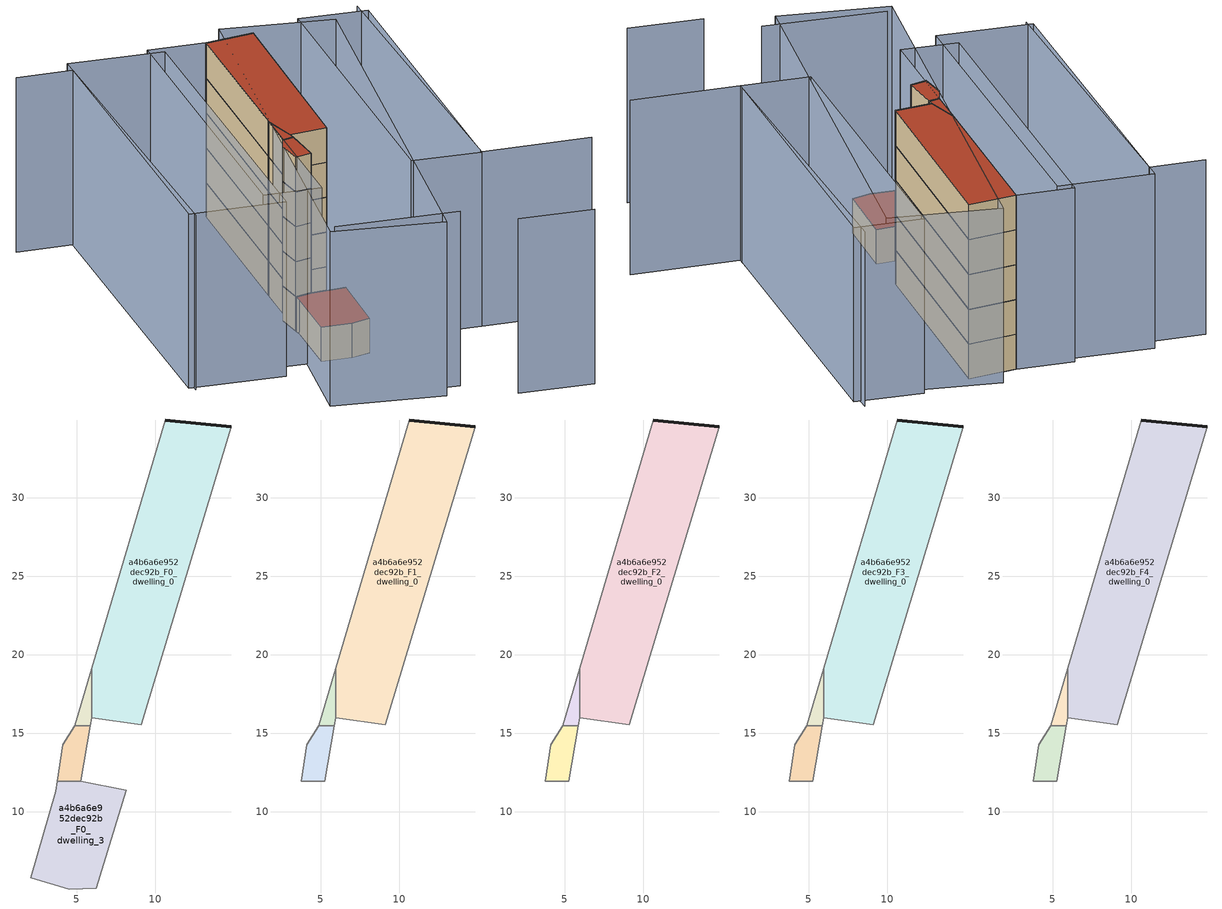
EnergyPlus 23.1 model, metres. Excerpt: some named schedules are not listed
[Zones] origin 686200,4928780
a4b6a6e952dec92b_F0_dwelling_0
 floor ground (EU_floor_Construction): 9.13,15.54 14.86,34.52 10.64,34.95 5.96,19.13 5.96,15.97 z0
 wall outside (EU_wall_Construction): 10.64,34.95 14.86,34.52 z0:3
 wall adiabatic (EU_wall_Construction): 14.86,34.52 9.13,15.54 5.96,15.97 / 5.96,19.13 10.64,34.95 z0:3
 wall to a4b6a6e952dec92b_F0_dwelling_1 (EU_wall_Construction): 5.96,15.97 5.96,19.13 z0:3
a4b6a6e952dec92b_F0_dwelling_1
 floor ground (EU_floor_Construction): 5.87,15.46 5.96,15.97 5.96,19.13 4.88,15.46 z0
 wall adiabatic (EU_wall_Construction): 4.88,15.46 5.96,19.13 / 5.96,15.97 5.87,15.46 z0:3
 wall to a4b6a6e952dec92b_F0_dwelling_2 (EU_wall_Construction): 5.87,15.46 4.88,15.46 z0:3
a4b6a6e952dec92b_F0_dwelling_2
 floor ground (EU_floor_Construction): 5.26,11.95 5.87,15.46 4.88,15.46 4.1,14.26 3.78,11.95 z0
 wall adiabatic (EU_wall_Construction): 3.78,11.95 4.1,14.26 4.88,15.46 / 5.87,15.46 5.26,11.95 z0:3
 wall to a4b6a6e952dec92b_F0_dwelling_3 (EU_wall_Construction): 5.26,11.95 3.78,11.95 z0:3
a4b6a6e952dec92b_F0_dwelling_3
 floor ground (EU_floor_Construction): 6.24,5.11 8.15,11.37 5.26,11.95 3.78,11.95 3.69,11.29 2.07,5.77 4.54,5.07 z0
 wall adiabatic (EU_wall_Construction): 5.26,11.95 8.15,11.37 6.24,5.11 4.54,5.07 2.07,5.77 3.69,11.29 3.78,11.95 z0:3
 roof outside (EU_roof_Construction): 8.15,11.37 6.24,5.11 4.54,5.07 2.07,5.77 3.69,11.29 3.78,11.95 5.26,11.95 z3
a4b6a6e952dec92b_F1_dwelling_0
 floor to a4b6a6e952dec92b_F0_dwelling_0 (EU_floor_Construction): 9.13,15.54 14.86,34.52 10.64,34.95 5.96,19.13 5.96,15.97 z3
 wall outside (EU_wall_Construction): 10.64,34.95 14.86,34.52 z3:6
 wall adiabatic (EU_wall_Construction): 14.86,34.52 9.13,15.54 5.96,15.97 / 5.96,19.13 10.64,34.95 z3:6
 wall to a4b6a6e952dec92b_F1_dwelling_1 (EU_wall_Construction): 5.96,15.97 5.96,19.13 z3:6
a4b6a6e952dec92b_F1_dwelling_1
 floor to a4b6a6e952dec92b_F0_dwelling_1 (EU_floor_Construction): 5.87,15.46 5.96,15.97 5.96,19.13 4.88,15.46 z3
 wall adiabatic (EU_wall_Construction): 4.88,15.46 5.96,19.13 / 5.96,15.97 5.87,15.46 z3:6
 wall to a4b6a6e952dec92b_F1_dwelling_2 (EU_wall_Construction): 5.87,15.46 4.88,15.46 z3:6
a4b6a6e952dec92b_F1_dwelling_2
 floor to a4b6a6e952dec92b_F0_dwelling_2 (EU_floor_Construction): 5.26,11.95 5.87,15.46 4.88,15.46 4.1,14.26 3.78,11.95 z3
 wall adiabatic (EU_wall_Construction): 5.87,15.46 5.26,11.95 3.78,11.95 4.1,14.26 4.88,15.46 z3:6
a4b6a6e952dec92b_F2_dwelling_0
 floor to a4b6a6e952dec92b_F1_dwelling_0 (EU_floor_Construction): 9.13,15.54 14.86,34.52 10.64,34.95 5.96,19.13 5.96,15.97 z6
 wall outside (EU_wall_Construction): 10.64,34.95 14.86,34.52 z6:9
 wall adiabatic (EU_wall_Construction): 14.86,34.52 9.13,15.54 5.96,15.97 / 5.96,19.13 10.64,34.95 z6:9
 wall to a4b6a6e952dec92b_F2_dwelling_1 (EU_wall_Construction): 5.96,15.97 5.96,19.13 z6:9
a4b6a6e952dec92b_F2_dwelling_1
 floor to a4b6a6e952dec92b_F1_dwelling_1 (EU_floor_Construction): 5.87,15.46 5.96,15.97 5.96,19.13 4.88,15.46 z6
 wall adiabatic (EU_wall_Construction): 4.88,15.46 5.96,19.13 / 5.96,15.97 5.87,15.46 z6:9
 wall to a4b6a6e952dec92b_F2_dwelling_2 (EU_wall_Construction): 5.87,15.46 4.88,15.46 z6:9
a4b6a6e952dec92b_F2_dwelling_2
 floor to a4b6a6e952dec92b_F1_dwelling_2 (EU_floor_Construction): 5.26,11.95 5.87,15.46 4.88,15.46 4.1,14.26 3.78,11.95 z6
 wall adiabatic (EU_wall_Construction): 5.87,15.46 5.26,11.95 3.78,11.95 4.1,14.26 4.88,15.46 z6:9
a4b6a6e952dec92b_F3_dwelling_0
 floor to a4b6a6e952dec92b_F2_dwelling_0 (EU_floor_Construction): 9.13,15.54 14.86,34.52 10.64,34.95 5.96,19.13 5.96,15.97 z9
 wall outside (EU_wall_Construction): 10.64,34.95 14.86,34.52 z9:12
 wall adiabatic (EU_wall_Construction): 14.86,34.52 9.13,15.54 5.96,15.97 / 5.96,19.13 10.64,34.95 z9:12
 wall to a4b6a6e952dec92b_F3_dwelling_1 (EU_wall_Construction): 5.96,15.97 5.96,19.13 z9:12
a4b6a6e952dec92b_F3_dwelling_1
 floor to a4b6a6e952dec92b_F2_dwelling_1 (EU_floor_Construction): 5.87,15.46 5.96,15.97 5.96,19.13 4.88,15.46 z9
 wall adiabatic (EU_wall_Construction): 4.88,15.46 5.96,19.13 / 5.96,15.97 5.87,15.46 z9:12
 wall to a4b6a6e952dec92b_F3_dwelling_2 (EU_wall_Construction): 5.87,15.46 4.88,15.46 z9:12
a4b6a6e952dec92b_F3_dwelling_2
 floor to a4b6a6e952dec92b_F2_dwelling_2 (EU_floor_Construction): 5.26,11.95 5.87,15.46 4.88,15.46 4.1,14.26 3.78,11.95 z9
 wall adiabatic (EU_wall_Construction): 5.87,15.46 5.26,11.95 3.78,11.95 4.1,14.26 4.88,15.46 z9:12
a4b6a6e952dec92b_F4_dwelling_0
 floor to a4b6a6e952dec92b_F3_dwelling_0 (EU_floor_Construction): 9.13,15.54 14.86,34.52 10.64,34.95 5.96,19.13 5.96,15.97 z12
 wall outside (EU_wall_Construction): 10.64,34.95 14.86,34.52 z12:15
 wall adiabatic (EU_wall_Construction): 14.86,34.52 9.13,15.54 5.96,15.97 / 5.96,19.13 10.64,34.95 z12:15
 wall to a4b6a6e952dec92b_F4_dwelling_1 (EU_wall_Construction): 5.96,15.97 5.96,19.13 z12:15
 roof outside (EU_roof_Construction): 14.86,34.52 9.13,15.54 5.96,15.97 5.96,19.13 10.64,34.95 z15
a4b6a6e952dec92b_F4_dwelling_1
 floor to a4b6a6e952dec92b_F3_dwelling_1 (EU_floor_Construction): 5.87,15.46 5.96,15.97 5.96,19.13 4.88,15.46 z12
 wall adiabatic (EU_wall_Construction): 4.88,15.46 5.96,19.13 / 5.96,15.97 5.87,15.46 z12:15
 wall to a4b6a6e952dec92b_F4_dwelling_2 (EU_wall_Construction): 5.87,15.46 4.88,15.46 z12:15
 roof outside (EU_roof_Construction): 5.96,19.13 5.96,15.97 5.87,15.46 4.88,15.46 z15
a4b6a6e952dec92b_F4_dwelling_2
 floor to a4b6a6e952dec92b_F3_dwelling_2 (EU_floor_Construction): 5.26,11.95 5.87,15.46 4.88,15.46 4.1,14.26 3.78,11.95 z12
 wall adiabatic (EU_wall_Construction): 5.87,15.46 5.26,11.95 3.78,11.95 4.1,14.26 4.88,15.46 z12:15
 roof outside (EU_roof_Construction): 5.87,15.46 5.26,11.95 3.78,11.95 4.1,14.26 4.88,15.46 z15
shading: 11.53,-8.08 17.61,-9.87 / -1.41,-1.3 8.54,-4.31 / 25.44,2.23 16.59,4.64 / 16.59,4.64 24.68,34.39 / -5.71,37.48 -1.18,36.24 / -1.18,36.24 -9.26,6.7 / 21.77,33.11 6.51,-5.42 / 6.51,-5.42 -2.27,-1.95 / -2.27,-1.95 13,36.58 / 13,36.58 21.77,33.11 / 24.97,33.22 16.57,4.61 / 16.57,4.61 10.96,6.25 / 10.96,6.25 19.36,34.87 / 19.36,34.87 24.97,33.22 / 10.64,34.95 2.06,5.74 / 2.06,5.74 -2.58,7.1 / -2.58,7.1 6,36.31 / 6,36.31 10.64,34.95 / -9.59,7.22 -0.8,37.54 / -0.8,37.54 6.96,35.29 / 6.96,35.29 -1.83,4.96 / -1.83,4.96 -9.59,7.22 z0:15
[Building]
EU S2 Campaign: North Axis=0; Terrain=City; Solar Distribution=FullExterior
[Site:Location]
Bologna: Latitude=44.5; Longitude=11.25; Time Zone=1; Elevation=37
[SizingPeriod:WeatherFileDays]
AnnualSizingPeriod: Begin Month=1; Begin Day of Month=1; End Month=12; End Day of Month=31; Day of Week for Start Day=Monday; Use Weather File Daylight Saving Period=No; Use Weather File Rain and Snow Indicators=No
[MATERIAL]
EU_InternalMass_Material: Roughness=MediumRough; Thickness=0.1; Conductivity=1; Density=1800; Specific Heat=900; Thermal Absorptance=0.9; Solar Absorptance=0.7; Visible Absorptance=0.7
[MATERIAL:NOMASS] Roughness=MediumRough; Thermal Absorptance=0.9; Solar Absorptance=0.7; Visible Absorptance=0.7
Name | Thermal Resistance
EU_wall_NoMass | 0.905828
EU_roof_NoMass | 0.37593
EU_floor_NoMass | 0.67114
[CONSTRUCTION]
EU_wall_Construction: EU_wall_NoMass
EU_roof_Construction: EU_roof_NoMass
EU_floor_Construction: EU_floor_NoMass
EU_InternalMass_Construction: EU_InternalMass_Material
[ZONE] Type=1; Multiplier=1; Ceiling Height=autocalculate; Floor Area=autocalculate; Part of Total Floor Area=Yes
Name | Volume
a4b6a6e952dec92b_F0_dwelling_0 | 239.267
a4b6a6e952dec92b_F1_dwelling_0; a4b6a6e952dec92b_F2_dwelling_0; a4b6a6e952dec92b_F3_dwelling_0; a4b6a6e952dec92b_F4_dwelling_0 | 239.265
a4b6a6e952dec92b_F0_dwelling_1 | 5.89233
a4b6a6e952dec92b_F1_dwelling_1; a4b6a6e952dec92b_F2_dwelling_1; a4b6a6e952dec92b_F3_dwelling_1; a4b6a6e952dec92b_F4_dwelling_1 | 5.8916
a4b6a6e952dec92b_F0_dwelling_2 | 15.1216
a4b6a6e952dec92b_F1_dwelling_2; a4b6a6e952dec92b_F2_dwelling_2; a4b6a6e952dec92b_F3_dwelling_2; a4b6a6e952dec92b_F4_dwelling_2 | 15.1208
a4b6a6e952dec92b_F0_dwelling_3 | 85.3879
[INTERNALMASS] Construction=EU_InternalMass_Construction
Name | Zone or ZoneList | Surface Area
a4b6a6e952dec92b_F0_dwelling_0_EU_InternalMass | a4b6a6e952dec92b_F0_dwelling_0 | 79.7544
a4b6a6e952dec92b_F0_dwelling_1_EU_InternalMass | a4b6a6e952dec92b_F0_dwelling_1 | 1.96384
a4b6a6e952dec92b_F0_dwelling_2_EU_InternalMass | a4b6a6e952dec92b_F0_dwelling_2 | 5.04051
a4b6a6e952dec92b_F0_dwelling_3_EU_InternalMass | a4b6a6e952dec92b_F0_dwelling_3 | 28.463
a4b6a6e952dec92b_F1_dwelling_0_EU_InternalMass | a4b6a6e952dec92b_F1_dwelling_0 | 38.4072
a4b6a6e952dec92b_F1_dwelling_1_EU_InternalMass | a4b6a6e952dec92b_F1_dwelling_1 | 38.4072
a4b6a6e952dec92b_F1_dwelling_2_EU_InternalMass | a4b6a6e952dec92b_F1_dwelling_2 | 38.4072
a4b6a6e952dec92b_F2_dwelling_0_EU_InternalMass | a4b6a6e952dec92b_F2_dwelling_0 | 38.4072
a4b6a6e952dec92b_F2_dwelling_1_EU_InternalMass | a4b6a6e952dec92b_F2_dwelling_1 | 38.4072
a4b6a6e952dec92b_F2_dwelling_2_EU_InternalMass | a4b6a6e952dec92b_F2_dwelling_2 | 38.4072
a4b6a6e952dec92b_F3_dwelling_0_EU_InternalMass | a4b6a6e952dec92b_F3_dwelling_0 | 38.4072
a4b6a6e952dec92b_F3_dwelling_1_EU_InternalMass | a4b6a6e952dec92b_F3_dwelling_1 | 38.4072
a4b6a6e952dec92b_F3_dwelling_2_EU_InternalMass | a4b6a6e952dec92b_F3_dwelling_2 | 38.4072
a4b6a6e952dec92b_F4_dwelling_0_EU_InternalMass | a4b6a6e952dec92b_F4_dwelling_0 | 38.4072
a4b6a6e952dec92b_F4_dwelling_1_EU_InternalMass | a4b6a6e952dec92b_F4_dwelling_1 | 38.4072
a4b6a6e952dec92b_F4_dwelling_2_EU_InternalMass | a4b6a6e952dec92b_F4_dwelling_2 | 38.4072
[OTHEREQUIPMENT] Fuel Type=Electricity; Design Level Calculation Method=Watts/Area; Power per Zone Floor Area=1; Fraction Latent=0; Fraction Radiant=0; Fraction Lost=0; Carbon Dioxide Generation Rate=0; EndUse Subcategory=EU_Step8_InternalGains
Name | Zone or ZoneList or Space or SpaceList | Schedule
EU_Step8_InternalGain_a4b6a6e952dec92b_F0_dwelling_0_f000 | a4b6a6e952dec92b_F0_dwelling_0 | EU_Step8_GainSchedule_a4b6a6e952dec92b_F0_dwelling_0_f000
EU_Step8_InternalGain_a4b6a6e952dec92b_F0_dwelling_1_f000 | a4b6a6e952dec92b_F0_dwelling_1 | EU_Step8_GainSchedule_a4b6a6e952dec92b_F0_dwelling_1_f000
EU_Step8_InternalGain_a4b6a6e952dec92b_F0_dwelling_2_f000 | a4b6a6e952dec92b_F0_dwelling_2 | EU_Step8_GainSchedule_a4b6a6e952dec92b_F0_dwelling_2_f000
EU_Step8_InternalGain_a4b6a6e952dec92b_F0_dwelling_3_f000 | a4b6a6e952dec92b_F0_dwelling_3 | EU_Step8_GainSchedule_a4b6a6e952dec92b_F0_dwelling_3_f000
EU_Step8_InternalGain_a4b6a6e952dec92b_F1_dwelling_0_f000 | a4b6a6e952dec92b_F1_dwelling_0 | EU_Step8_GainSchedule_a4b6a6e952dec92b_F1_dwelling_0_f000
EU_Step8_InternalGain_a4b6a6e952dec92b_F1_dwelling_1_f000 | a4b6a6e952dec92b_F1_dwelling_1 | EU_Step8_GainSchedule_a4b6a6e952dec92b_F1_dwelling_1_f000
EU_Step8_InternalGain_a4b6a6e952dec92b_F1_dwelling_2_f000 | a4b6a6e952dec92b_F1_dwelling_2 | EU_Step8_GainSchedule_a4b6a6e952dec92b_F1_dwelling_2_f000
EU_Step8_InternalGain_a4b6a6e952dec92b_F2_dwelling_0_f000 | a4b6a6e952dec92b_F2_dwelling_0 | EU_Step8_GainSchedule_a4b6a6e952dec92b_F2_dwelling_0_f000
EU_Step8_InternalGain_a4b6a6e952dec92b_F2_dwelling_1_f000 | a4b6a6e952dec92b_F2_dwelling_1 | EU_Step8_GainSchedule_a4b6a6e952dec92b_F2_dwelling_1_f000
EU_Step8_InternalGain_a4b6a6e952dec92b_F2_dwelling_2_f000 | a4b6a6e952dec92b_F2_dwelling_2 | EU_Step8_GainSchedule_a4b6a6e952dec92b_F2_dwelling_2_f000
EU_Step8_InternalGain_a4b6a6e952dec92b_F3_dwelling_0_f000 | a4b6a6e952dec92b_F3_dwelling_0 | EU_Step8_GainSchedule_a4b6a6e952dec92b_F3_dwelling_0_f000
EU_Step8_InternalGain_a4b6a6e952dec92b_F3_dwelling_1_f000 | a4b6a6e952dec92b_F3_dwelling_1 | EU_Step8_GainSchedule_a4b6a6e952dec92b_F3_dwelling_1_f000
EU_Step8_InternalGain_a4b6a6e952dec92b_F3_dwelling_2_f000 | a4b6a6e952dec92b_F3_dwelling_2 | EU_Step8_GainSchedule_a4b6a6e952dec92b_F3_dwelling_2_f000
EU_Step8_InternalGain_a4b6a6e952dec92b_F4_dwelling_0_f000 | a4b6a6e952dec92b_F4_dwelling_0 | EU_Step8_GainSchedule_a4b6a6e952dec92b_F4_dwelling_0_f000
EU_Step8_InternalGain_a4b6a6e952dec92b_F4_dwelling_1_f000 | a4b6a6e952dec92b_F4_dwelling_1 | EU_Step8_GainSchedule_a4b6a6e952dec92b_F4_dwelling_1_f000
EU_Step8_InternalGain_a4b6a6e952dec92b_F4_dwelling_2_f000 | a4b6a6e952dec92b_F4_dwelling_2 | EU_Step8_GainSchedule_a4b6a6e952dec92b_F4_dwelling_2_f000
[ZONEVENTILATION:DESIGNFLOWRATE] Schedule=EU_AlwaysOn; Design Flow Rate Calculation Method=AirChanges/Hour; Air Changes per Hour=0.73129; Ventilation Type=Natural; Fan Pressure Rise=0; Fan Total Efficiency=1; Constant Term Coefficient=1; Temperature Term Coefficient=0; Velocity Term Coefficient=0; Velocity Squared Term Coefficient=0; Minimum Indoor Temperature=-100; Maximum Indoor Temperature=100; Delta Temperature=-100; Minimum Outdoor Temperature=-100; Maximum Outdoor Temperature=100; Maximum Wind Speed=40
Name | Zone or ZoneList or Space or SpaceList
EU_ConstantAir_a4b6a6e952dec92b_F0_dwelling_0 | a4b6a6e952dec92b_F0_dwelling_0
EU_ConstantAir_a4b6a6e952dec92b_F0_dwelling_1 | a4b6a6e952dec92b_F0_dwelling_1
EU_ConstantAir_a4b6a6e952dec92b_F0_dwelling_2 | a4b6a6e952dec92b_F0_dwelling_2
EU_ConstantAir_a4b6a6e952dec92b_F0_dwelling_3 | a4b6a6e952dec92b_F0_dwelling_3
EU_ConstantAir_a4b6a6e952dec92b_F1_dwelling_0 | a4b6a6e952dec92b_F1_dwelling_0
EU_ConstantAir_a4b6a6e952dec92b_F1_dwelling_1 | a4b6a6e952dec92b_F1_dwelling_1
EU_ConstantAir_a4b6a6e952dec92b_F1_dwelling_2 | a4b6a6e952dec92b_F1_dwelling_2
EU_ConstantAir_a4b6a6e952dec92b_F2_dwelling_0 | a4b6a6e952dec92b_F2_dwelling_0
EU_ConstantAir_a4b6a6e952dec92b_F2_dwelling_1 | a4b6a6e952dec92b_F2_dwelling_1
EU_ConstantAir_a4b6a6e952dec92b_F2_dwelling_2 | a4b6a6e952dec92b_F2_dwelling_2
EU_ConstantAir_a4b6a6e952dec92b_F3_dwelling_0 | a4b6a6e952dec92b_F3_dwelling_0
EU_ConstantAir_a4b6a6e952dec92b_F3_dwelling_1 | a4b6a6e952dec92b_F3_dwelling_1
EU_ConstantAir_a4b6a6e952dec92b_F3_dwelling_2 | a4b6a6e952dec92b_F3_dwelling_2
EU_ConstantAir_a4b6a6e952dec92b_F4_dwelling_0 | a4b6a6e952dec92b_F4_dwelling_0
EU_ConstantAir_a4b6a6e952dec92b_F4_dwelling_1 | a4b6a6e952dec92b_F4_dwelling_1
EU_ConstantAir_a4b6a6e952dec92b_F4_dwelling_2 | a4b6a6e952dec92b_F4_dwelling_2
[HVACTEMPLATE:THERMOSTAT] Constant Heating Setpoint=20; Constant Cooling Setpoint=50
EU_HeatOnly_a4b6a6e952dec92b_F0_dwelling_0; EU_HeatOnly_a4b6a6e952dec92b_F0_dwelling_1; EU_HeatOnly_a4b6a6e952dec92b_F0_dwelling_2; EU_HeatOnly_a4b6a6e952dec92b_F0_dwelling_3; EU_HeatOnly_a4b6a6e952dec92b_F1_dwelling_0; EU_HeatOnly_a4b6a6e952dec92b_F1_dwelling_1; EU_HeatOnly_a4b6a6e952dec92b_F1_dwelling_2; EU_HeatOnly_a4b6a6e952dec92b_F2_dwelling_0; EU_HeatOnly_a4b6a6e952dec92b_F2_dwelling_1; EU_HeatOnly_a4b6a6e952dec92b_F2_dwelling_2; EU_HeatOnly_a4b6a6e952dec92b_F3_dwelling_0; EU_HeatOnly_a4b6a6e952dec92b_F3_dwelling_1; EU_HeatOnly_a4b6a6e952dec92b_F3_dwelling_2; EU_HeatOnly_a4b6a6e952dec92b_F4_dwelling_0; EU_HeatOnly_a4b6a6e952dec92b_F4_dwelling_1; EU_HeatOnly_a4b6a6e952dec92b_F4_dwelling_2
[HVACTEMPLATE:ZONE:IDEALLOADSAIRSYSTEM] System Availability Schedule=EU_AlwaysOn; Maximum Heating Supply Air Temperature=50; Minimum Cooling Supply Air Temperature=13; Maximum Heating Supply Air Humidity Ratio=0.0156; Minimum Cooling Supply Air Humidity Ratio=0.0077; Heating Limit=NoLimit; Cooling Limit=NoLimit; Heating Availability Schedule=EU_AlwaysOn; Cooling Availability Schedule=EU_CoolingOff; Dehumidification Control Type=ConstantSensibleHeatRatio; Cooling Sensible Heat Ratio=0.7; Dehumidification Setpoint=60; Humidification Control Type=None; Humidification Setpoint=30; Outdoor Air Method=None; Outdoor Air Flow Rate per Person=0.00944; Outdoor Air Flow Rate per Zone Floor Area=0; Outdoor Air Flow Rate per Zone=0; Demand Controlled Ventilation Type=None; Outdoor Air Economizer Type=NoEconomizer; Heat Recovery Type=None; Sensible Heat Recovery Effectiveness=0.7; Latent Heat Recovery Effectiveness=0.65
Name | Template Thermostat
a4b6a6e952dec92b_F0_dwelling_0 | EU_HeatOnly_a4b6a6e952dec92b_F0_dwelling_0
a4b6a6e952dec92b_F0_dwelling_1 | EU_HeatOnly_a4b6a6e952dec92b_F0_dwelling_1
a4b6a6e952dec92b_F0_dwelling_2 | EU_HeatOnly_a4b6a6e952dec92b_F0_dwelling_2
a4b6a6e952dec92b_F0_dwelling_3 | EU_HeatOnly_a4b6a6e952dec92b_F0_dwelling_3
a4b6a6e952dec92b_F1_dwelling_0 | EU_HeatOnly_a4b6a6e952dec92b_F1_dwelling_0
a4b6a6e952dec92b_F1_dwelling_1 | EU_HeatOnly_a4b6a6e952dec92b_F1_dwelling_1
a4b6a6e952dec92b_F1_dwelling_2 | EU_HeatOnly_a4b6a6e952dec92b_F1_dwelling_2
a4b6a6e952dec92b_F2_dwelling_0 | EU_HeatOnly_a4b6a6e952dec92b_F2_dwelling_0
a4b6a6e952dec92b_F2_dwelling_1 | EU_HeatOnly_a4b6a6e952dec92b_F2_dwelling_1
a4b6a6e952dec92b_F2_dwelling_2 | EU_HeatOnly_a4b6a6e952dec92b_F2_dwelling_2
a4b6a6e952dec92b_F3_dwelling_0 | EU_HeatOnly_a4b6a6e952dec92b_F3_dwelling_0
a4b6a6e952dec92b_F3_dwelling_1 | EU_HeatOnly_a4b6a6e952dec92b_F3_dwelling_1
a4b6a6e952dec92b_F3_dwelling_2 | EU_HeatOnly_a4b6a6e952dec92b_F3_dwelling_2
a4b6a6e952dec92b_F4_dwelling_0 | EU_HeatOnly_a4b6a6e952dec92b_F4_dwelling_0
a4b6a6e952dec92b_F4_dwelling_1 | EU_HeatOnly_a4b6a6e952dec92b_F4_dwelling_1
a4b6a6e952dec92b_F4_dwelling_2 | EU_HeatOnly_a4b6a6e952dec92b_F4_dwelling_2
